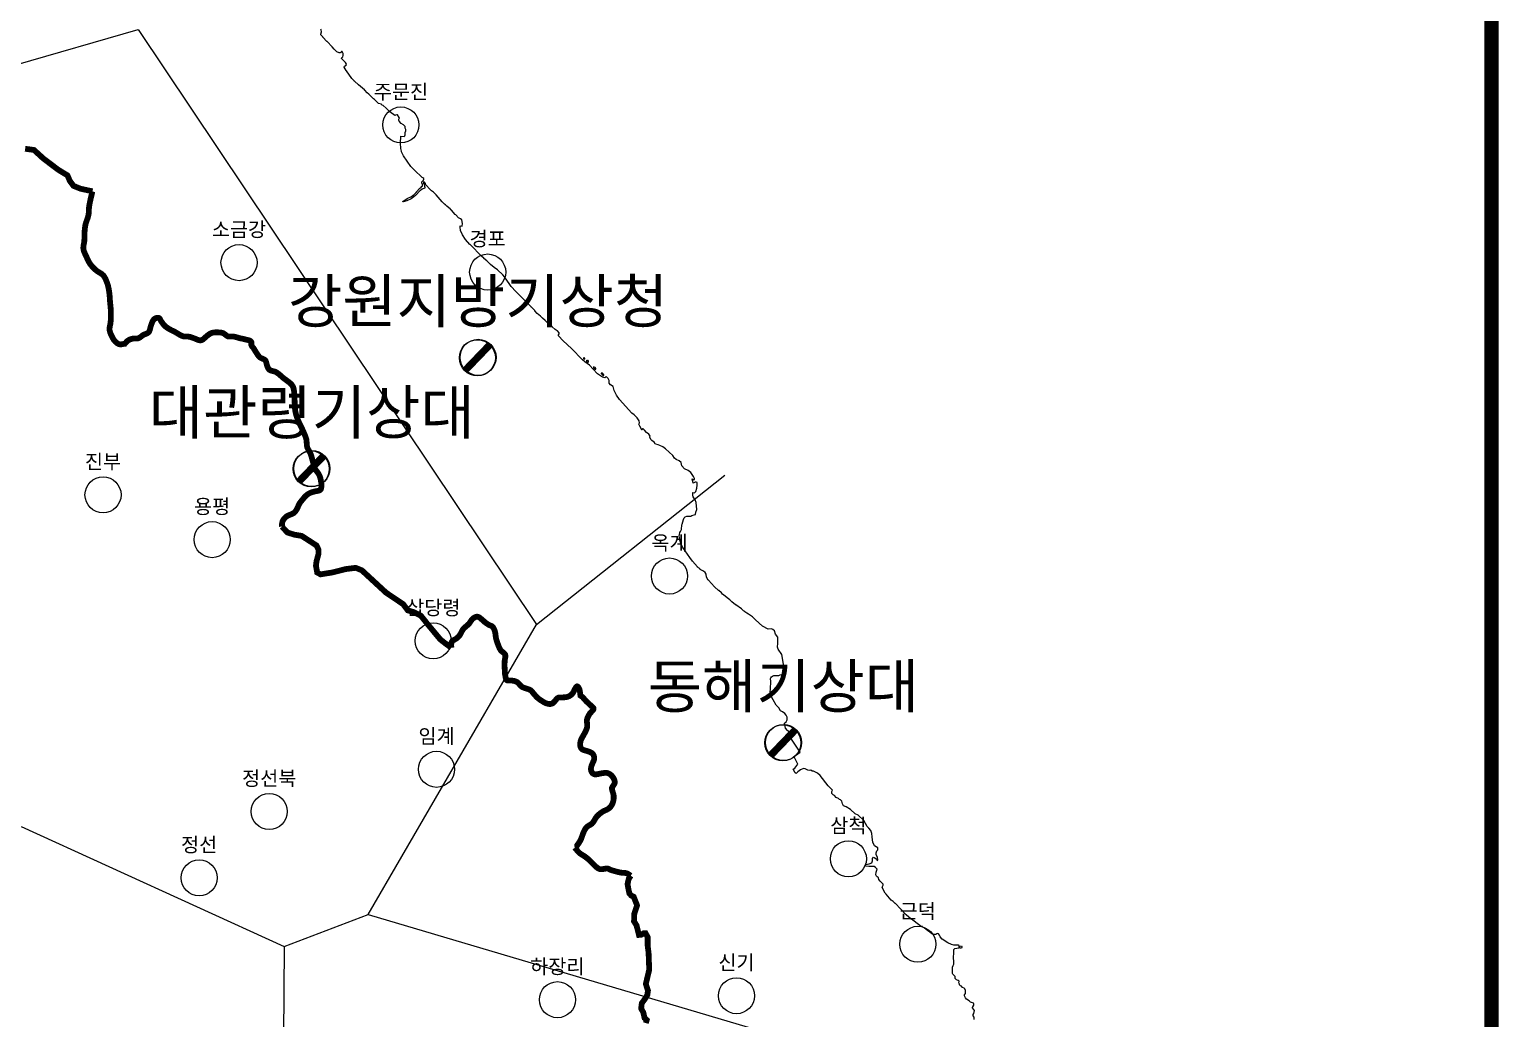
# Model space of a CAD drawing. Header units: millimetres. Extents: x -19392 to 580976, y -49129 to 736091.
# Drawn here: x 335290 to 437134, y 428269 to 496840 of the extents above; entities that cross this region are included whole.
import ezdxf
from ezdxf.enums import TextEntityAlignment as Align

# ---------------------------------------------------------------- set-up
doc = ezdxf.new("R2010")
doc.units = ezdxf.units.MM
for name, color, linetype in [('2121', 7, 'Continuous'), ('2122', 7, 'Continuous'), ('2411', 7, 'Continuous'), ('AWS', 4, 'Continuous'), ('AWS명', 2, 'Continuous'), ('EL', 2, 'Continuous'), ('Point', 1, 'Continuous'), ('관측소명', 3, 'Continuous'), ('기상청', 1, 'Continuous'), ('티센', 6, 'Continuous')]:
    doc.layers.add(name, color=color, linetype=linetype)
doc.styles.get("Standard").update_dxf_attribs({"font": ''})
doc.styles.get('Standard').set_extended_font_data('Gulim')

# ---------------------------------------------------------------- blocks, each defined once
blk = doc.blocks.new('관측소(기상청)')
at = {"layer": '기상청', "const_width": 500}
blk.add_lwpolyline([(821, 874), (-914, -926)], dxfattribs=at)
at = {"layer": '기상청'}
blk.add_circle((-46, -26), 1250, dxfattribs=at)

msp = doc.modelspace()

# ---------------------------------------------------------------- linework, layer by layer
at = {"const_width": 1000}
msp.add_lwpolyline([(436634, 41900), (436634, 603450), (72212, 603450), (72212, 41900)], close=True, dxfattribs=at)
at = {"layer": '2121', "color": 7}
msp.add_lwpolyline([(400791, 428199), (400770, 428361), (400719, 428460), (400717, 428554), (400754, 428617), (400801, 428830), (400672, 429022), (400672, 429065), (400678, 429084), (400769, 429192), (400762, 429292), (400723, 429348), (400523, 429400), (400440, 429512), (400255, 429622), (400181, 429704), (400116, 429844), (400109, 429907), (400169, 430020), (400191, 430239), (400150, 430289), (400138, 430288), (400127, 430332), (400082, 430388), (399976, 430423), (399905, 430522), (399824, 430546), (399773, 430601), (399773, 430601), (399772, 430663), (399734, 430707), (399728, 430751), (399744, 430845), (399738, 430869), (399663, 430915), (399549, 430966), (399473, 431040), (399452, 431178), (399299, 431352), (399279, 431406), (399273, 431529), (399283, 431793), (399276, 431836), (399276, 431836), (399314, 431950), (399374, 432053), (399363, 432179), (399352, 432534), (399374, 432801), (399373, 433019), (399372, 433063), (399384, 433088), (399434, 433123), (399714, 433175), (399746, 433207), (399752, 433274), (399736, 433343), (399687, 433368), (399380, 433350), (399198, 433404), (398955, 433524), (398555, 433775), (398421, 433948), (398388, 434060), (398305, 434154), (398211, 434169), (398168, 434150), (398144, 434100), (398037, 434095), (397962, 434111), (397895, 434130), (397854, 434157), (397609, 434338), (397565, 434359), (397311, 434562), (397208, 434613), (397188, 434644), (397111, 434649), (397064, 434697), (397023, 434716), (397023, 434716), (396436, 435160), (396415, 435165), (396067, 435470), (396016, 435503), (395317, 436239), (395305, 436242), (395304, 436255), (395159, 436396), (395037, 436491), (394670, 436895), (394606, 436975), (394412, 437347), (394417, 437435), (394466, 437510), (394472, 437585), (394281, 437785), (394269, 437785), (394268, 437797), (394178, 437920), (394159, 438024), (394134, 438052), (394051, 438097), (394000, 438153), (393974, 438228), (393974, 438228), (393999, 438432), (394048, 438623), (393950, 438749), (393852, 438803), (393470, 438825), (393295, 438842), (393191, 438874), (393268, 438951), (393508, 439005), (393683, 439065), (393732, 439207), (393737, 439371), (393808, 439458), (393890, 439420), (394010, 439322), (394054, 439218), (394103, 439256), (394086, 439469), (393977, 439633), (393977, 439764), (394026, 439889), (394103, 439966), (394114, 440102), (393977, 440178), (393863, 440255), (393759, 440506), (393734, 440659), (393734, 440659), (393702, 440865), (393693, 441095), (393617, 441314), (393470, 441477), (393366, 441586), (393126, 442007), (392739, 442361), (392542, 442459), (392215, 442765), (391904, 442940), (391734, 443016), (391664, 443163), (391604, 443349), (391516, 443425), (391440, 443463), (391379, 443516), (391209, 443595), (391101, 443737), (391000, 443791), (390924, 443884), (390916, 443959), (390923, 444002), (390923, 444002), (390954, 444113), (390856, 444211), (390665, 444413), (390097, 445122), (389917, 445275), (389792, 445362), (389639, 445422), (389552, 445422), (389454, 445493), (389339, 445472), (389241, 445482), (389072, 445586), (388957, 445597), (388733, 445504), (388564, 445379), (388449, 445270), (388379, 445308), (388237, 445559), (388351, 445624), (388564, 445897), (388302, 446416), (388389, 446508), (388717, 446748), (388111, 447643), (388138, 447731), (388177, 447851), (388128, 447987), (388002, 448074), (387894, 448223), (387832, 448247), (387710, 448414), (387636, 448757), (387636, 448757), (387746, 448849), (387811, 448986), (387811, 449166), (387751, 449302), (387647, 449428), (387487, 449529), (387360, 449596), (387238, 449812), (387067, 450000), (386629, 450745), (386635, 450903), (386671, 451131), (386679, 451647), (386663, 451847), (386675, 451885), (386738, 451960), (386810, 452018), (386904, 452050), (387229, 452055), (387322, 452088), (387322, 452088), (387500, 452129), (387571, 452309), (387598, 452647), (387549, 452980), (387445, 453509), (387194, 453875), (387156, 454006), (387178, 454295), (387167, 454721), (387014, 454928), (386943, 455141), (386829, 455245), (386725, 455299), (386497, 455262), (386106, 455481), (385624, 455917), (385409, 456113), (385137, 456315), (385015, 456385), (384891, 456471), (384879, 456471), (384878, 456483), (384802, 456534), (384657, 456664), (384259, 456954), (384234, 456963), (383980, 457166), (383835, 457301), (383649, 457434), (383410, 457651), (383397, 457650), (383390, 457669), (383369, 457679), (383264, 457779), (383082, 457934), (383069, 457934), (383063, 457952), (382778, 458203), (382358, 458656), (382320, 458684), (382315, 458711), (382230, 458870), (382195, 459069), (382124, 459186), (382124, 459186), (382029, 459285), (381796, 459409), (381796, 459421), (381720, 459486), (381663, 459513), (381654, 459535), (381605, 459573), (381605, 459585), (381245, 459986), (381067, 460239), (380579, 460936), (380469, 461148), (380383, 461427), (380349, 461624), (380342, 461701), (380352, 461835), (380388, 461977), (380427, 462034), (380485, 462166), (380523, 462498), (380535, 462542), (380547, 462554), (380630, 462874), (380684, 462981), (380746, 463041), (380858, 463096), (381151, 463102), (381200, 463145), (381200, 463145), (381366, 463184), (381465, 463222), (381492, 463375), (381552, 463550), (381519, 464036), (381437, 464221), (381292, 464444), (381281, 464514), (381282, 464727), (381282, 464727), (381388, 464707), (381481, 464805), (381557, 465034), (381590, 465236), (381590, 465422), (381519, 465449), (381437, 465465), (381308, 465384), (381308, 465384), (381235, 465687), (381350, 465613), (381405, 465629), (381388, 465705), (381317, 465853), (381137, 466120), (380957, 466273), (380691, 466389), (380691, 466389), (380513, 466598), (380466, 466813), (380335, 466928), (380133, 467015), (380019, 467108), (379893, 467299), (379391, 467762), (379200, 467893), (378993, 468003), (378868, 468045), (378687, 468090), (378673, 468124), (378597, 468222), (378433, 468338), (378374, 468414), (378304, 468567), (378304, 468567), (378311, 468636), (378234, 468777), (378071, 468903), (377934, 469056), (377830, 469154), (377792, 469143), (377734, 469062), (377734, 469062), (377720, 469118), (377604, 469334), (377534, 469464), (377579, 469563), (377563, 469700), (377416, 469918), (377214, 470131), (377045, 470240), (376188, 471178), (375997, 471484), (375822, 471800), (375746, 472090), (375577, 472204), (375479, 472308), (375479, 472499), (375402, 472652), (375266, 472772), (375266, 472772), (375179, 472693), (375179, 472693), (375015, 472727), (374680, 472953), (374680, 472953), (374381, 473283), (374115, 473569), (373792, 473802), (373638, 473941), (372866, 474730), (372289, 475246), (371968, 475599), (371955, 475624), (372012, 475746), (372018, 475799), (371903, 475937), (371866, 475952), (371816, 476002), (371746, 476044), (371518, 476221), (371371, 476350), (371048, 476671), (370865, 476820), (370726, 476958), (370497, 477153), (370331, 477325), (370319, 477353), (370097, 477593), (370084, 477596), (370084, 477608), (369899, 477796), (369887, 477796), (369874, 477822), (369747, 477953), (369734, 477953), (369734, 477965), (369734, 477965), (369722, 477965), (369475, 478208), (369474, 478220), (369335, 478346), (369323, 478346), (369316, 478365), (369043, 478637), (369042, 478649), (369011, 478673), (368692, 479026), (368593, 479147), (368233, 479683), (368118, 479815), (367730, 480176), (367513, 480344), (367251, 480541), (367003, 480788), (366788, 480959), (366788, 480972), (366642, 481104), (365836, 481919), (365823, 481922), (365823, 481935), (365530, 482272), (365510, 482283), (365313, 482590), (365184, 482890), (365144, 483122), (365153, 483223), (365288, 483197), (365322, 483395), (365259, 483647), (365183, 483709), (365038, 483781), (364843, 483986), (364816, 484004), (364816, 484016), (364543, 484314), (364530, 484317), (364524, 484336), (364488, 484353), (364481, 484371), (364219, 484580), (364147, 484656), (364135, 484656), (364128, 484675), (364065, 484727), (363911, 484895), (363480, 485371), (363292, 485566), (363172, 485651), (363096, 485730), (363084, 485729), (363077, 485748), (362775, 486057), (362752, 486161), (362690, 486247), (362657, 486256), (362619, 486264), (362608, 486161), (362647, 486105), (362686, 485956), (362686, 485956), (362705, 485931), (362707, 485844), (362685, 485824), (362509, 485766), (362403, 485683), (362378, 485683), (362058, 485328), (362046, 485328), (361937, 485235), (361750, 485104), (361453, 484962), (361194, 484878), (361168, 484888), (361179, 484911), (361481, 485125), (361779, 485249), (361885, 485346), (361940, 485381), (362106, 485535), (362106, 485547), (362143, 485585), (362142, 485611), (362332, 485822), (362456, 485897), (362456, 485922), (362530, 485998), (362539, 486080), (362540, 486116), (362520, 486154), (362502, 486166), (362495, 486191), (362495, 486191), (362500, 486278), (362617, 486399), (362635, 486468), (362622, 486495), (362571, 486548), (362526, 486572), (361997, 487074), (361963, 487083), (361944, 487125), (361931, 487125), (361931, 487138), (361726, 487345), (361229, 488086), (361093, 488355), (361084, 488397), (361049, 488591), (361015, 488957), (361032, 489442), (361039, 489448), (361277, 489408), (361320, 489453), (361344, 489532), (361341, 489691), (361383, 489804), (361387, 489910), (361336, 490003), (361329, 490106), (361233, 490214), (361050, 490308), (361050, 490320), (360929, 490472), (360929, 490472), (360909, 490548), (360908, 490621), (360938, 490703), (360931, 490734), (360797, 490909), (360772, 490915), (360660, 490892), (360614, 490868), (360269, 491127), (360260, 491146), (360128, 491263), (360122, 491282), (360028, 491375), (359822, 491556), (359739, 491584), (359709, 491629), (359708, 491655), (359698, 491664), (359497, 491699), (359361, 491843), (359343, 491848), (359337, 491868), (359216, 491982), (359155, 492025), (358813, 492356), (358706, 492444), (358536, 492617), (358524, 492617), (358511, 492642), (358097, 492989), (357825, 493254), (357825, 493254), (357812, 493254), (357799, 493279), (357779, 493289), (357641, 493446), (357281, 493967), (357268, 493970), (357249, 493997), (357121, 494224), (357133, 494299), (357238, 494363), (357268, 494425), (357203, 494543), (357159, 494602), (356937, 494814), (356948, 494883), (357016, 494941), (357046, 495034), (357044, 495159), (357005, 495271), (356967, 495311), (356929, 495307), (356856, 495206), (356762, 495204), (356610, 495294), (356408, 495471), (356281, 495632), (355932, 495995), (355919, 495994), (355919, 496007), (355906, 496010), (355640, 496294), (355640, 496294), (355627, 496294), (355621, 496313), (355499, 496463), (355486, 496504), (355533, 496673), (355525, 496798), (355499, 496851)], dxfattribs=at)
at = {"layer": '2122', "color": 7}
for points in [[(373796, 474032), (373782, 474058), (373757, 474072), (373722, 474072), (373698, 474054), (373698, 474023), (373715, 473995), (373762, 473984), (373792, 474009), (373794, 474035), (373794, 474035)], [(374014, 473843), (374024, 473781), (374011, 473755), (373968, 473760), (373941, 473790), (373922, 473885), (373928, 473904), (373940, 473917), (373978, 473917), (374014, 473843), (374014, 473843)], [(374526, 473377), (374504, 473406), (374404, 473443), (374404, 473399), (374423, 473353), (374469, 473306), (374500, 473288), (374544, 473282), (374550, 473320), (374526, 473377), (374526, 473377)], [(375015, 472888), (375088, 472850), (375119, 472854), (375119, 472898), (375023, 473009), (374935, 473014), (374929, 472983), (375015, 472888), (375015, 472888)], [(399752, 433274), (399900, 433309), (399925, 433259), (399920, 433190), (399902, 433158), (399802, 433160), (399746, 433207), (399752, 433274), (399752, 433274)]]:
    msp.add_lwpolyline(points, dxfattribs=at)
at = {"layer": '2411', "const_width": 400}
for points in [[(334996, 488565), (335610, 488482), (336253, 487895), (337287, 487112), (337930, 486721), (338098, 486330), (338349, 485994), (338824, 485799), (339662, 485615)], [(339662, 485615), (339647, 485567), (339635, 485517), (339625, 485465), (339615, 485414), (339613, 485402), (339600, 485354), (339587, 485305), (339574, 485257), (339563, 485208), (339551, 485160), (339540, 485111), (339530, 485062), (339520, 485013), (339519, 485011), (339508, 484962), (339498, 484913), (339487, 484865), (339477, 484815), (339468, 484766), (339459, 484717), (339450, 484668), (339442, 484618), (339435, 484569), (339428, 484519), (339425, 484496), (339425, 484496), (339421, 484446), (339418, 484396), (339416, 484346), (339414, 484295), (339412, 484245), (339409, 484195), (339407, 484145), (339403, 484096), (339398, 484046), (339394, 484011), (339384, 483962), (339372, 483914), (339359, 483866), (339345, 483818), (339330, 483771), (339314, 483723), (339297, 483676), (339281, 483628), (339264, 483581), (339248, 483533), (339231, 483486), (339216, 483438), (339201, 483390), (339188, 483342), (339176, 483294), (339175, 483292), (339166, 483243), (339158, 483194), (339150, 483145), (339144, 483095), (339138, 483045), (339132, 482996), (339128, 482946), (339123, 482896), (339120, 482846), (339117, 482796), (339117, 482796), (339114, 482746), (339113, 482730), (339111, 482680), (339109, 482630), (339108, 482580), (339107, 482530), (339106, 482480), (339106, 482430), (339105, 482380), (339104, 482330), (339103, 482280), (339101, 482230), (339099, 482180), (339097, 482151), (339089, 482101), (339081, 482051), (339071, 482001), (339062, 481951), (339053, 481901), (339045, 481851), (339039, 481802), (339034, 481752), (339032, 481703), (339033, 481655), (339035, 481636), (339042, 481588), (339052, 481540), (339066, 481492), (339081, 481445), (339099, 481398), (339118, 481351), (339139, 481305), (339160, 481259), (339183, 481213), (339206, 481167), (339229, 481122), (339229, 481122), (339238, 481104), (339256, 481058), (339275, 481011), (339295, 480965), (339315, 480919), (339336, 480873), (339357, 480828), (339380, 480783), (339403, 480739), (339428, 480696), (339455, 480654), (339456, 480651), (339484, 480609), (339512, 480568), (339542, 480528), (339573, 480488), (339605, 480450), (339638, 480412), (339671, 480375), (339691, 480354), (339725, 480317), (339760, 480282), (339796, 480247), (339832, 480213), (339870, 480179), (339908, 480147), (339941, 480120), (339982, 480090), (340024, 480062), (340067, 480036), (340111, 480009), (340154, 479983), (340198, 479957), (340240, 479930), (340281, 479902), (340321, 479872), (340321, 479872), (340359, 479841), (340394, 479808), (340394, 479807), (340426, 479770), (340457, 479731), (340485, 479690), (340511, 479647), (340536, 479603), (340559, 479558), (340581, 479513), (340601, 479466), (340620, 479418), (340638, 479371), (340644, 479354), (340663, 479308), (340681, 479261), (340698, 479214), (340713, 479167), (340727, 479119), (340741, 479070), (340753, 479022), (340764, 478973), (340775, 478924), (340785, 478874), (340794, 478825), (340802, 478775), (340810, 478725), (340816, 478682), (340824, 478633), (340831, 478583), (340837, 478534), (340843, 478484), (340848, 478435), (340853, 478385), (340857, 478335), (340860, 478285), (340860, 478285), (340864, 478235), (340867, 478185), (340870, 478135), (340873, 478085), (340876, 478035), (340879, 477994), (340884, 477945), (340889, 477895), (340894, 477845), (340899, 477795), (340904, 477745), (340909, 477695), (340913, 477646), (340918, 477596), (340922, 477546), (340926, 477496), (340930, 477446), (340933, 477396), (340936, 477346), (340938, 477297), (340940, 477247), (340941, 477197), (340941, 477182), (340942, 477132), (340943, 477082), (340943, 477032), (340943, 476982), (340942, 476932), (340941, 476882), (340939, 476832), (340936, 476782), (340934, 476732), (340930, 476682), (340927, 476632), (340922, 476582), (340917, 476532), (340917, 476532), (340912, 476482), (340910, 476463), (340900, 476413), (340889, 476363), (340879, 476313), (340868, 476264), (340859, 476214), (340852, 476165), (340848, 476116), (340847, 476067), (340847, 476041), (340852, 475992), (340861, 475943), (340872, 475895), (340886, 475847), (340903, 475799), (340922, 475752), (340943, 475705), (340965, 475659), (340989, 475614), (341004, 475588), (341024, 475541), (341046, 475495), (341069, 475449), (341093, 475404), (341119, 475360), (341147, 475318), (341177, 475278), (341209, 475240), (341243, 475204), (341280, 475170), (341285, 475166), (341323, 475131), (341363, 475098), (341406, 475069), (341450, 475044), (341450, 475044), (341496, 475025), (341543, 475011), (341551, 475010), (341598, 475005), (341646, 475006), (341696, 475012), (341746, 475023), (341796, 475035), (341847, 475048), (341886, 475057), (341910, 475056), (341943, 475094), (341977, 475132), (342011, 475169), (342046, 475205), (342082, 475239), (342121, 475270), (342129, 475275), (342170, 475302), (342214, 475325), (342260, 475346), (342307, 475364), (342356, 475379), (342405, 475392), (342441, 475400), (342491, 475406), (342541, 475410), (342592, 475411), (342643, 475411), (342694, 475412), (342744, 475414), (342793, 475420), (342840, 475429), (342847, 475431), (342891, 475451), (342934, 475475), (342934, 475475), (342975, 475503), (343016, 475532), (343056, 475563), (343096, 475595), (343137, 475626), (343178, 475656), (343191, 475666), (343239, 475686), (343288, 475705), (343337, 475723), (343385, 475742), (343432, 475762), (343476, 475784), (343516, 475809), (343551, 475837), (343578, 475874), (343601, 475915), (343620, 475960), (343636, 476007), (343650, 476056), (343663, 476107), (343675, 476159), (343688, 476210), (343702, 476260), (343707, 476275), (343724, 476327), (343742, 476380), (343761, 476433), (343781, 476486), (343802, 476538), (343825, 476587), (343849, 476634), (343876, 476678), (343906, 476717), (343938, 476752), (343973, 476782), (343973, 476782), (344012, 476806), (344051, 476822), (344101, 476840), (344154, 476851), (344205, 476853), (344253, 476844), (344270, 476838), (344305, 476812), (344336, 476775), (344362, 476730), (344387, 476681), (344410, 476634), (344439, 476593), (344467, 476551), (344496, 476510), (344525, 476469), (344555, 476428), (344586, 476389), (344618, 476351), (344652, 476315), (344676, 476291), (344712, 476257), (344750, 476225), (344790, 476195), (344831, 476166), (344872, 476138), (344915, 476111), (344959, 476085), (345003, 476060), (345047, 476036), (345092, 476013), (345098, 476009), (345142, 475986), (345187, 475964), (345232, 475942), (345277, 475920), (345277, 475920), (345322, 475898), (345367, 475876), (345410, 475853), (345453, 475828), (345496, 475802), (345539, 475775), (345581, 475749), (345625, 475724), (345645, 475712), (345689, 475687), (345733, 475662), (345777, 475638), (345823, 475616), (345869, 475595), (345915, 475578), (345962, 475563), (345989, 475556), (346037, 475549), (346087, 475546), (346137, 475545), (346188, 475545), (346238, 475545), (346288, 475545), (346338, 475541), (346348, 475541), (346397, 475530), (346445, 475518), (346492, 475503), (346540, 475487), (346587, 475470), (346634, 475453), (346682, 475436), (346729, 475419), (346739, 475415), (346788, 475395), (346838, 475373), (346838, 475373), (346888, 475352), (346937, 475332), (346987, 475315), (347035, 475300), (347083, 475290), (347130, 475285), (347176, 475286), (347208, 475290), (347250, 475307), (347291, 475329), (347332, 475357), (347371, 475389), (347410, 475424), (347449, 475460), (347488, 475496), (347520, 475525), (347560, 475557), (347599, 475590), (347639, 475622), (347679, 475654), (347720, 475684), (347761, 475712), (347803, 475739), (347846, 475762), (347891, 475783), (347911, 475791), (347958, 475806), (348006, 475819), (348055, 475828), (348105, 475835), (348155, 475839), (348206, 475841), (348257, 475841), (348308, 475839), (348333, 475837), (348384, 475838), (348384, 475838), (348434, 475836), (348485, 475833), (348536, 475828), (348585, 475820), (348634, 475809), (348682, 475796), (348729, 475779), (348739, 475775), (348782, 475750), (348824, 475721), (348864, 475689), (348904, 475657), (348945, 475626), (348986, 475597), (349028, 475573), (349067, 475556), (349115, 475549), (349164, 475546), (349214, 475547), (349265, 475550), (349316, 475554), (349367, 475556), (349396, 475556), (349445, 475549), (349493, 475540), (349542, 475530), (349590, 475517), (349639, 475504), (349687, 475489), (349735, 475475), (349783, 475460), (349831, 475445), (349880, 475431), (349929, 475421), (349979, 475412), (350028, 475403), (350028, 475403), (350077, 475393), (350126, 475383), (350175, 475372), (350223, 475360), (350271, 475347), (350302, 475337), (350358, 475326), (350415, 475314), (350471, 475300), (350524, 475284), (350572, 475264), (350614, 475240), (350648, 475211), (350673, 475175), (350677, 475165), (350681, 475120), (350678, 475069), (350674, 475016), (350677, 474965), (350677, 474962), (350695, 474918), (350721, 474876), (350752, 474836), (350786, 474796), (350818, 474759), (350845, 474717), (350871, 474674), (350897, 474632), (350923, 474589), (350949, 474546), (350975, 474503), (351001, 474461), (351028, 474419), (351052, 474384), (351079, 474341), (351107, 474299), (351107, 474299), (351136, 474257), (351166, 474217), (351198, 474178), (351231, 474141), (351266, 474107), (351271, 474103), (351314, 474076), (351360, 474053), (351408, 474032), (351456, 474012), (351504, 473992), (351549, 473970), (351591, 473945), (351628, 473916), (351645, 473900), (351669, 473859), (351688, 473815), (351703, 473768), (351716, 473718), (351728, 473668), (351741, 473617), (351754, 473571), (351771, 473522), (351789, 473473), (351808, 473425), (351829, 473378), (351853, 473334), (351880, 473294), (351911, 473259), (351948, 473232), (351989, 473210), (352035, 473191), (352083, 473176), (352132, 473163), (352183, 473151), (352235, 473138), (352235, 473138), (352285, 473124), (352334, 473108), (352348, 473103), (352392, 473079), (352435, 473053), (352477, 473026), (352518, 472997), (352558, 472967), (352598, 472936), (352637, 472904), (352661, 472884), (352698, 472851), (352735, 472817), (352772, 472783), (352808, 472748), (352845, 472715), (352848, 472712), (352887, 472681), (352927, 472650), (352967, 472621), (353008, 472591), (353048, 472562), (353089, 472533), (353129, 472503), (353161, 472478), (353202, 472447), (353244, 472416), (353285, 472385), (353325, 472353), (353364, 472320), (353401, 472285), (353437, 472250), (353470, 472213), (353500, 472175), (353526, 472134), (353536, 472118), (353536, 472118), (353558, 472075), (353577, 472030), (353592, 471983), (353605, 471934), (353616, 471885), (353625, 471835), (353633, 471784), (353639, 471733), (353644, 471682), (353645, 471665), (353652, 471616), (353657, 471566), (353662, 471516), (353665, 471467), (353668, 471417), (353670, 471367), (353671, 471317), (353672, 471266), (353673, 471216), (353674, 471166), (353676, 471116), (353677, 471087), (353678, 471037), (353680, 470986), (353682, 470936), (353683, 470886), (353685, 470836), (353687, 470785), (353689, 470735), (353692, 470685), (353696, 470635), (353700, 470585), (353704, 470535), (353710, 470486), (353716, 470437), (353724, 470387), (353724, 470387), (353733, 470338), (353739, 470305), (353749, 470257), (353761, 470208), (353773, 470159), (353786, 470111), (353801, 470063), (353816, 470015), (353831, 469968), (353848, 469921), (353865, 469873), (353883, 469827), (353902, 469780), (353911, 469758), (353930, 469712), (353950, 469666), (353970, 469621), (353991, 469575), (354012, 469530), (354034, 469485), (354056, 469440), (354078, 469395), (354100, 469350), (354114, 469321), (354136, 469276), (354158, 469231), (354179, 469186), (354201, 469140), (354222, 469095), (354243, 469050), (354264, 469005), (354285, 468959), (354305, 468913), (354317, 468883), (354338, 468837), (354358, 468791), (354358, 468791), (354377, 468745), (354396, 468699), (354415, 468652), (354432, 468605), (354448, 468558), (354463, 468510), (354477, 468462), (354489, 468415), (354497, 468365), (354503, 468315), (354507, 468265), (354511, 468215), (354514, 468164), (354517, 468114), (354520, 468064), (354525, 468014), (354532, 467965), (354540, 467916), (354552, 467868), (354570, 467822), (354590, 467777), (354613, 467732), (354637, 467688), (354662, 467645), (354687, 467601), (354712, 467557), (354736, 467513), (354759, 467468), (354771, 467446), (354789, 467399), (354806, 467352), (354822, 467305), (354837, 467258), (354851, 467210), (354865, 467161), (354878, 467113), (354878, 467113), (354891, 467065), (354904, 467016), (354917, 466968), (354927, 466930), (354941, 466882), (354955, 466834), (354969, 466786), (354983, 466738), (354997, 466690), (355011, 466642), (355025, 466594), (355039, 466546), (355053, 466498), (355067, 466450), (355081, 466402), (355087, 466381), (355146, 466289), (355177, 466250), (355208, 466210), (355239, 466170), (355269, 466130), (355298, 466090), (355325, 466048), (355349, 466008), (355372, 465964), (355394, 465919), (355414, 465873), (355432, 465826), (355448, 465778), (355462, 465730), (355474, 465681), (355485, 465631), (355494, 465582), (355502, 465532), (355505, 465508), (355515, 465458), (355515, 465458), (355524, 465408), (355531, 465358), (355536, 465307), (355538, 465257), (355538, 465206), (355535, 465157), (355528, 465107), (355521, 465070), (355511, 465020), (355495, 464973), (355489, 464961), (355462, 464925), (355426, 464897), (355383, 464876), (355335, 464861), (355282, 464849), (355227, 464840), (355170, 464832), (355115, 464823), (355098, 464820), (355049, 464806), (355001, 464792), (354952, 464778), (354904, 464764), (354856, 464748), (354809, 464732), (354763, 464714), (354718, 464693), (354692, 464679), (354648, 464655), (354606, 464628), (354565, 464599), (354525, 464569), (354487, 464536), (354449, 464502), (354413, 464467), (354413, 464467), (354378, 464430), (354363, 464414), (354330, 464377), (354298, 464338), (354267, 464299), (354236, 464260), (354223, 464242), (354190, 464204), (354158, 464165), (354126, 464127), (354094, 464087), (354064, 464048), (354035, 464007), (354007, 463966), (354004, 463961), (353981, 463917), (353959, 463872), (353940, 463826), (353920, 463779), (353901, 463733), (353882, 463686), (353861, 463641), (353838, 463597), (353832, 463586), (353807, 463542), (353780, 463499), (353751, 463457), (353721, 463418), (353688, 463380), (353660, 463351), (353622, 463321), (353581, 463295), (353537, 463271), (353492, 463250), (353445, 463230), (353397, 463211), (353397, 463211), (353349, 463193), (353302, 463174), (353255, 463154), (353209, 463133), (353165, 463109), (353129, 463086), (353088, 463054), (353049, 463021), (353011, 462985), (352975, 462948), (352942, 462909), (352911, 462868), (352884, 462826), (352860, 462782), (352841, 462737), (352832, 462710), (352818, 462664), (352808, 462615), (352802, 462565), (352798, 462514), (352798, 462463), (352800, 462412), (352801, 462398), (352803, 462369)], [(352803, 462369), (353175, 461968), (353648, 461817), (354164, 461731), (354530, 461495), (355197, 461064), (355326, 460785), (355326, 460462), (355197, 459989), (355154, 459666), (355240, 459193), (355477, 459064), (356273, 459193), (357219, 459430), (357907, 459516), (358338, 459343), (358897, 458827), (360015, 457795), (361198, 456999), (361521, 456569), (361951, 456440), (362425, 456203), (362833, 455687), (363457, 454934), (363780, 454547), (364253, 454181), (364540, 453982)], [(364540, 453982), (364536, 454032), (364535, 454081), (364535, 454098), (364533, 454152), (364534, 454205), (364537, 454257), (364544, 454307), (364556, 454355), (364574, 454398), (364582, 454411), (364612, 454446), (364648, 454476), (364690, 454503), (364736, 454528), (364782, 454553), (364829, 454578), (364863, 454598), (364903, 454629), (364942, 454661), (364942, 454661), (364980, 454694), (365016, 454729), (365051, 454764), (365084, 454802), (365098, 454817), (365127, 454857), (365154, 454899), (365178, 454942), (365202, 454987), (365225, 455032), (365248, 455077), (365270, 455122), (365294, 455166), (365319, 455210), (365345, 455252), (365348, 455255), (365380, 455292), (365414, 455328), (365450, 455362), (365487, 455396), (365525, 455429), (365563, 455462), (365601, 455494), (365640, 455527), (365678, 455560), (365715, 455594), (365752, 455628), (365770, 455646), (365799, 455687), (365828, 455730), (365857, 455773), (365885, 455816), (365914, 455858), (365943, 455898), (365975, 455937), (366008, 455972), (366008, 455972), (366045, 456004), (366067, 456021), (366109, 456052), (366155, 456080), (366202, 456103), (366249, 456120), (366297, 456129), (366332, 456130), (366377, 456123), (366422, 456108), (366466, 456085), (366510, 456056), (366552, 456023), (366594, 455988), (366629, 455958), (366668, 455927), (366706, 455894), (366743, 455861), (366780, 455827), (366817, 455793), (366854, 455760), (366879, 455739), (366919, 455710), (366960, 455681), (367001, 455652), (367043, 455625), (367082, 455599), (367124, 455571), (367129, 455567), (367174, 455545), (367222, 455527), (367270, 455510), (367316, 455491), (367348, 455474), (367385, 455442), (367419, 455406), (367419, 455406), (367448, 455366), (367474, 455323), (367498, 455277), (367518, 455228), (367536, 455179), (367551, 455130), (367566, 455083), (367577, 455035), (367587, 454986), (367594, 454937), (367600, 454887), (367606, 454837), (367612, 454786), (367618, 454736), (367625, 454686), (367629, 454661), (367641, 454612), (367653, 454564), (367666, 454515), (367680, 454467), (367695, 454419), (367711, 454372), (367727, 454325), (367745, 454278), (367763, 454231), (367782, 454185), (367786, 454177), (367803, 454129), (367821, 454082), (367840, 454035), (367861, 453989), (367882, 453943), (367905, 453899), (367930, 453856), (367957, 453814), (367986, 453774), (367986, 453774), (367989, 453770), (368027, 453735), (368067, 453701), (368109, 453669), (368150, 453637), (368189, 453604), (368224, 453570), (368253, 453533), (368270, 453505), (368281, 453461), (368286, 453414), (368285, 453366), (368280, 453316), (368271, 453264), (368261, 453212), (368250, 453159), (368240, 453106), (368239, 453098), (368236, 453048), (368234, 452998), (368233, 452948), (368231, 452898), (368231, 452848), (368230, 452798), (368230, 452748), (368231, 452698), (368232, 452648), (368234, 452598), (368236, 452548), (368239, 452504), (368240, 452454), (368241, 452404), (368242, 452353), (368245, 452303), (368248, 452253), (368253, 452203), (368253, 452203), (368259, 452153), (368267, 452104), (368277, 452055), (368286, 452020), (368293, 451964), (368303, 451909), (368316, 451855), (368333, 451807), (368355, 451765), (368384, 451732), (368395, 451723), (368435, 451707), (368481, 451701), (368532, 451700), (368586, 451703), (368642, 451707), (368676, 451707), (368727, 451702), (368777, 451696), (368828, 451688), (368878, 451678), (368926, 451666), (368974, 451651), (369021, 451634), (369065, 451614), (369066, 451613), (369107, 451587), (369145, 451556), (369181, 451522), (369217, 451486), (369251, 451448), (369286, 451410), (369321, 451373), (369356, 451336), (369393, 451302), (369432, 451271), (369432, 451271), (369457, 451254), (369501, 451233), (369547, 451214), (369594, 451197), (369642, 451181), (369690, 451165), (369738, 451150), (369754, 451145), (369802, 451130), (369851, 451115), (369899, 451099), (369945, 451080), (369989, 451059), (370004, 451051), (370044, 451023), (370081, 450991), (370116, 450956), (370150, 450918), (370182, 450879), (370214, 450839), (370246, 450799), (370270, 450770), (370303, 450732), (370336, 450694), (370369, 450657), (370403, 450619), (370437, 450583), (370472, 450547), (370508, 450513), (370535, 450488), (370574, 450456), (370613, 450425), (370653, 450396), (370695, 450367), (370737, 450340), (370779, 450314), (370779, 450314), (370801, 450301), (370843, 450272), (370886, 450243), (370929, 450216), (370973, 450190), (371017, 450167), (371062, 450146), (371108, 450128), (371155, 450114), (371160, 450113), (371211, 450099), (371263, 450087), (371315, 450080), (371367, 450077), (371418, 450080), (371467, 450088), (371514, 450103), (371536, 450113), (371576, 450138), (371614, 450170), (371650, 450206), (371685, 450244), (371707, 450270), (371741, 450309), (371773, 450350), (371805, 450391), (371838, 450430), (371872, 450464), (371910, 450494), (371926, 450504), (371970, 450520), (372017, 450530), (372067, 450535), (372118, 450536), (372170, 450536), (372223, 450535), (372223, 450535), (372270, 450535), (372320, 450538), (372371, 450541), (372421, 450544), (372471, 450550), (372520, 450559), (372551, 450566), (372600, 450580), (372648, 450596), (372694, 450616), (372738, 450640), (372770, 450660), (372812, 450688), (372851, 450719), (372888, 450754), (372922, 450791), (372954, 450830), (372984, 450871), (372989, 450879), (373014, 450922), (373035, 450967), (373056, 451013), (373076, 451059), (373097, 451105), (373122, 451148), (373130, 451160), (373161, 451211), (373194, 451257), (373228, 451290), (373255, 451301), (373290, 451291), (373326, 451261), (373360, 451216), (373389, 451162), (373411, 451113), (373428, 451068), (373428, 451068), (373440, 451019), (373449, 450969), (373455, 450919), (373458, 450895), (373465, 450845), (373472, 450796), (373478, 450746), (373484, 450696), (373488, 450660), (373630, 450566), (373662, 450529), (373695, 450491), (373728, 450453), (373761, 450415), (373794, 450378), (373827, 450341), (373861, 450304), (373864, 450301), (373899, 450265), (373934, 450230), (373970, 450195), (374006, 450160), (374043, 450126), (374079, 450092), (374116, 450058), (374153, 450024), (374189, 449989), (374225, 449955), (374239, 449941), (374283, 449907), (374325, 449872), (374361, 449837), (374388, 449801), (374395, 449785), (374399, 449747), (374389, 449709), (374389, 449709), (374368, 449669), (374337, 449629), (374300, 449587), (374259, 449545), (374217, 449502), (374175, 449459), (374145, 449426), (374118, 449383), (374091, 449339), (374065, 449295), (374041, 449251), (374018, 449205), (373997, 449160), (373978, 449113), (373962, 449067), (373949, 449019), (373942, 448988), (373938, 448939), (373937, 448890), (373939, 448840), (373942, 448790), (373947, 448739), (373952, 448688), (373956, 448638), (373959, 448588), (373959, 448538), (373958, 448504), (373948, 448456), (373935, 448408), (373920, 448362), (373903, 448315), (373884, 448269), (373863, 448223), (373841, 448178), (373818, 448133), (373794, 448087), (373794, 448087), (373770, 448042), (373746, 447997), (373722, 447952), (373708, 447925), (373682, 447881), (373656, 447836), (373630, 447791), (373605, 447747), (373580, 447702), (373557, 447657), (373536, 447612), (373518, 447566), (373503, 447520), (373492, 447473), (373489, 447457), (373479, 447404), (373473, 447350), (373470, 447296), (373471, 447242), (373475, 447190), (373484, 447139), (373498, 447091), (373516, 447046), (373539, 447005), (373552, 446988), (373583, 446958), (373620, 446932), (373661, 446910), (373707, 446891), (373756, 446874), (373807, 446859), (373859, 446844), (373912, 446830), (373964, 446814), (374005, 446800), (374055, 446782), (374055, 446782), (374105, 446764), (374154, 446744), (374201, 446723), (374246, 446699), (374287, 446673), (374323, 446642), (374349, 446613), (374377, 446572), (374400, 446528), (374418, 446480), (374431, 446430), (374439, 446379), (374442, 446327), (374442, 446316), (374440, 446269), (374431, 446222), (374418, 446175), (374400, 446129), (374380, 446082), (374358, 446035), (374336, 445988), (374314, 445941), (374293, 445893), (374275, 445845), (374270, 445831), (374255, 445781), (374240, 445731), (374228, 445680), (374219, 445630), (374215, 445580), (374216, 445532), (374224, 445488), (374237, 445438), (374256, 445389), (374281, 445343), (374311, 445301), (374311, 445301), (374346, 445265), (374380, 445238), (374417, 445217), (374459, 445204), (374504, 445198), (374553, 445198), (374603, 445202), (374656, 445211), (374710, 445221), (374765, 445234), (374820, 445246), (374875, 445259), (374927, 445269), (374978, 445276), (375030, 445284), (375082, 445291), (375133, 445298), (375184, 445302), (375234, 445304), (375283, 445302), (375331, 445296), (375377, 445285), (375380, 445284), (375427, 445268), (375473, 445248), (375517, 445223), (375559, 445194), (375600, 445162), (375637, 445126), (375672, 445088), (375704, 445048), (375723, 445019), (375755, 444977), (375784, 444933), (375809, 444887), (375830, 444839), (375830, 444839), (375847, 444789), (375859, 444740), (375866, 444690), (375867, 444641), (375864, 444612), (375850, 444568), (375829, 444524), (375802, 444481), (375773, 444438), (375744, 444394), (375716, 444350), (375692, 444306), (375677, 444269), (375674, 444222), (375677, 444175), (375685, 444127), (375696, 444078), (375710, 444029), (375726, 443980), (375742, 443930), (375758, 443881), (375772, 443831), (375784, 443780), (375786, 443769), (375791, 443718), (375793, 443667), (375794, 443616), (375794, 443565), (375791, 443514), (375786, 443464), (375778, 443414), (375768, 443364), (375756, 443316), (375741, 443268), (375724, 443222), (375723, 443222), (375723, 443222), (375706, 443174), (375685, 443128), (375662, 443083), (375637, 443039), (375609, 442997), (375578, 442957), (375545, 442919), (375510, 442883), (375505, 442878), (375468, 442847), (375428, 442818), (375386, 442793), (375343, 442769), (375297, 442746), (375251, 442724), (375205, 442703), (375158, 442682), (375112, 442660), (375067, 442636), (375051, 442628), (375009, 442601), (374967, 442573), (374926, 442544), (374885, 442514), (374845, 442484), (374806, 442452), (374768, 442420), (374730, 442386), (374694, 442352), (374659, 442317), (374625, 442280), (374614, 442268), (374584, 442228), (374556, 442187), (374529, 442144), (374502, 442101), (374502, 442101), (374477, 442057), (374451, 442014), (374425, 441970), (374398, 441928), (374370, 441887), (374341, 441847), (374309, 441809), (374286, 441784), (374246, 441755), (374203, 441728), (374160, 441702), (374116, 441677), (374072, 441652), (374028, 441626), (373987, 441598), (373948, 441568), (373926, 441550), (373893, 441513), (373863, 441474), (373834, 441434), (373808, 441391), (373783, 441347), (373759, 441302), (373737, 441256), (373716, 441209), (373707, 441190), (373687, 441145), (373669, 441098), (373651, 441051), (373634, 441004), (373618, 440957), (373602, 440909), (373586, 440862), (373569, 440814), (373551, 440768), (373533, 440721), (373533, 440721), (373512, 440676), (373504, 440659), (373481, 440614), (373457, 440571), (373432, 440528), (373405, 440485), (373378, 440443), (373350, 440402), (373320, 440361), (373290, 440321), (373285, 440315), (373257, 440269), (373226, 440224), (373195, 440183), (373161, 440149), (373129, 440127), (373096, 440119)], [(376978, 438174), (376945, 438195), (376903, 438224), (376887, 438235), (376844, 438263), (376802, 438290), (376758, 438316), (376713, 438337), (376671, 438352), (376623, 438361), (376574, 438366), (376523, 438368), (376472, 438369), (376456, 438370), (376406, 438376), (376357, 438382), (376307, 438389), (376258, 438397), (376258, 438397), (376213, 438406), (376165, 438416), (376116, 438427), (376067, 438439), (376019, 438452), (375989, 438460), (375941, 438472), (375892, 438485), (375844, 438499), (375796, 438513), (375764, 438523), (375716, 438536), (375668, 438550), (375620, 438565), (375573, 438581), (375540, 438594), (375496, 438619), (375452, 438644), (375406, 438663), (375396, 438666), (375348, 438673), (375297, 438672), (375246, 438667), (375244, 438666), (375194, 438661), (375145, 438652), (375095, 438644), (375046, 438636), (375001, 438630), (374951, 438625), (374900, 438624), (374851, 438628), (374840, 438630), (374792, 438644), (374746, 438665), (374703, 438692), (374703, 438692), (374687, 438702), (374646, 438730), (374607, 438761), (374569, 438795), (374533, 438829), (374507, 438855), (374471, 438889), (374435, 438924), (374400, 438960), (374365, 438995), (374330, 439031), (374295, 439067), (374283, 439079), (374247, 439115), (374212, 439150), (374176, 439185), (374140, 439220), (374104, 439254), (374067, 439287), (374058, 439295), (374021, 439328), (373983, 439360), (373944, 439392), (373905, 439423), (373865, 439453), (373825, 439483), (373784, 439513), (373762, 439528), (373720, 439555), (373677, 439582), (373634, 439608), (373591, 439634), (373548, 439660), (373506, 439687), (373466, 439716), (373430, 439744), (373430, 439744), (373393, 439777), (373358, 439813), (373325, 439849), (373292, 439887), (373096, 440119)], [(378020, 427960), (378084, 428175), (377934, 428304), (377848, 428691), (377697, 428971), (377740, 429336), (377977, 429659), (378127, 429917), (378170, 430218), (378020, 430670), (378256, 431660), (378213, 432821), (378149, 433316), (378149, 433918), (377998, 434198), (377891, 434198), (377719, 434090), (377547, 434069), (377374, 434736), (377202, 435015), (377224, 435553), (377417, 436112), (377181, 436715), (377009, 436801), (376880, 436951), (376815, 437252), (376751, 437596), (376837, 437962), (376978, 438174)]]:
    msp.add_lwpolyline(points, dxfattribs=at)
at = {"layer": 'AWS'}
for centre in [(361046, 490215), (349821, 480671), (367058, 480021), (340395, 464578), (347958, 461471), (379663, 458950), (363285, 454457), (363514, 445549), (351918, 442622), (392061, 439351), (347059, 438028), (396871, 433421), (371891, 429581), (384303, 429857)]:
    msp.add_circle(centre, 1250, dxfattribs=at)
at = {"layer": '기상청'}
for centre in [(366390, 474107), (354864, 466396), (387559, 447410)]:
    msp.add_circle(centre, 1250, dxfattribs=at)
at = {"layer": '티센'}
for points in [[(334353, 494379), (342837, 496840)], [(342837, 496840), (370443, 455580)], [(370443, 455580), (383505, 465937)], [(358768, 435475), (370443, 455580)], [(334710, 441597), (352953, 433262)], [(352953, 433262), (358768, 435475)], [(358768, 435475), (405994, 421480)], [(352953, 433262), (352725, 402127)]]:
    msp.add_lwpolyline(points, dxfattribs=at)

# ---------------------------------------------------------------- block references
at = {"layer": 'Point'}
for p in [(366390, 474107), (354864, 466396), (387559, 447410)]:
    msp.add_blockref('관측소(기상청)', p, dxfattribs=at)

# ---------------------------------------------------------------- texts
at = {"layer": 'AWS명'}
for s, p in [('주문진', (361046, 491715)), ('소금강', (349821, 482171)), ('경포', (367058, 481521)), ('진부', (340395, 466078)), ('용평', (347958, 462971)), ('옥계', (379663, 460450)), ('삽당령', (363285, 455957)), ('임계', (363514, 447049)), ('정선북', (351918, 444122)), ('삼척', (392061, 440851)), ('정선', (347059, 439528)), ('근덕', (396871, 434921)), ('하장리', (371891, 431081)), ('신기', (384303, 431357))]:
    msp.add_text(s, height=1000, dxfattribs=at).set_placement(p, align=Align.BOTTOM_CENTER)
at = {"layer": 'EL'}
for p in [(366390, 474106), (354864, 466395), (387559, 447409)]:
    msp.add_text('0.000', height=2.5, dxfattribs=at).set_placement(p, align=Align.TOP_CENTER)
at = {"layer": '관측소명'}
for s, p in [('강원지방기상청', (366390, 475607)), ('대관령기상대', (354864, 467896)), ('동해기상대', (387559, 448910))]:
    msp.add_text(s, height=3000, dxfattribs=at).set_placement(p, align=Align.BOTTOM_CENTER)

doc.saveas('drawing.dxf')
